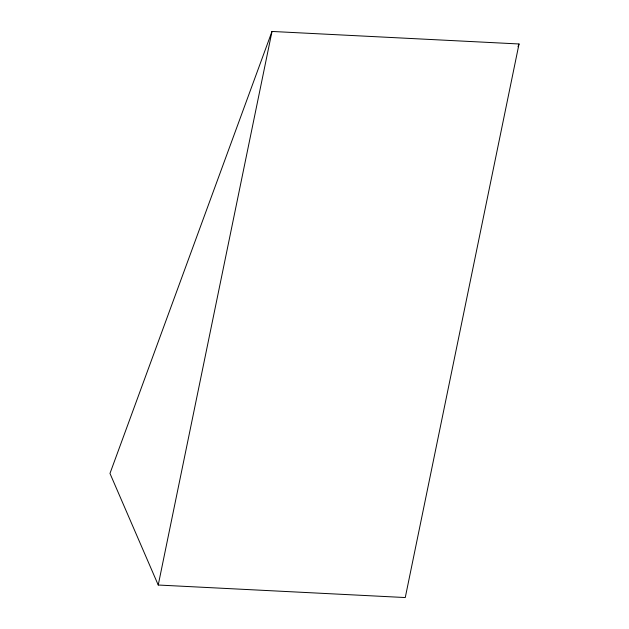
<?xml version="1.0" encoding="UTF-8"?>
<svg xmlns="http://www.w3.org/2000/svg" width="629" height="629" viewBox="0 0 629 629"><rect width="100%" height="100%" fill="white"/><g stroke="black" fill="none" stroke-linecap="round" stroke-linejoin="round"><path stroke-width="0.94" d="M158.233 585.025L271.995 31.45L519.027 43.975L405.265 597.55L158.233 585.025L109.973 473.44L271.995 31.45M518.013 46.75L519.027 43.975"/></g></svg>
